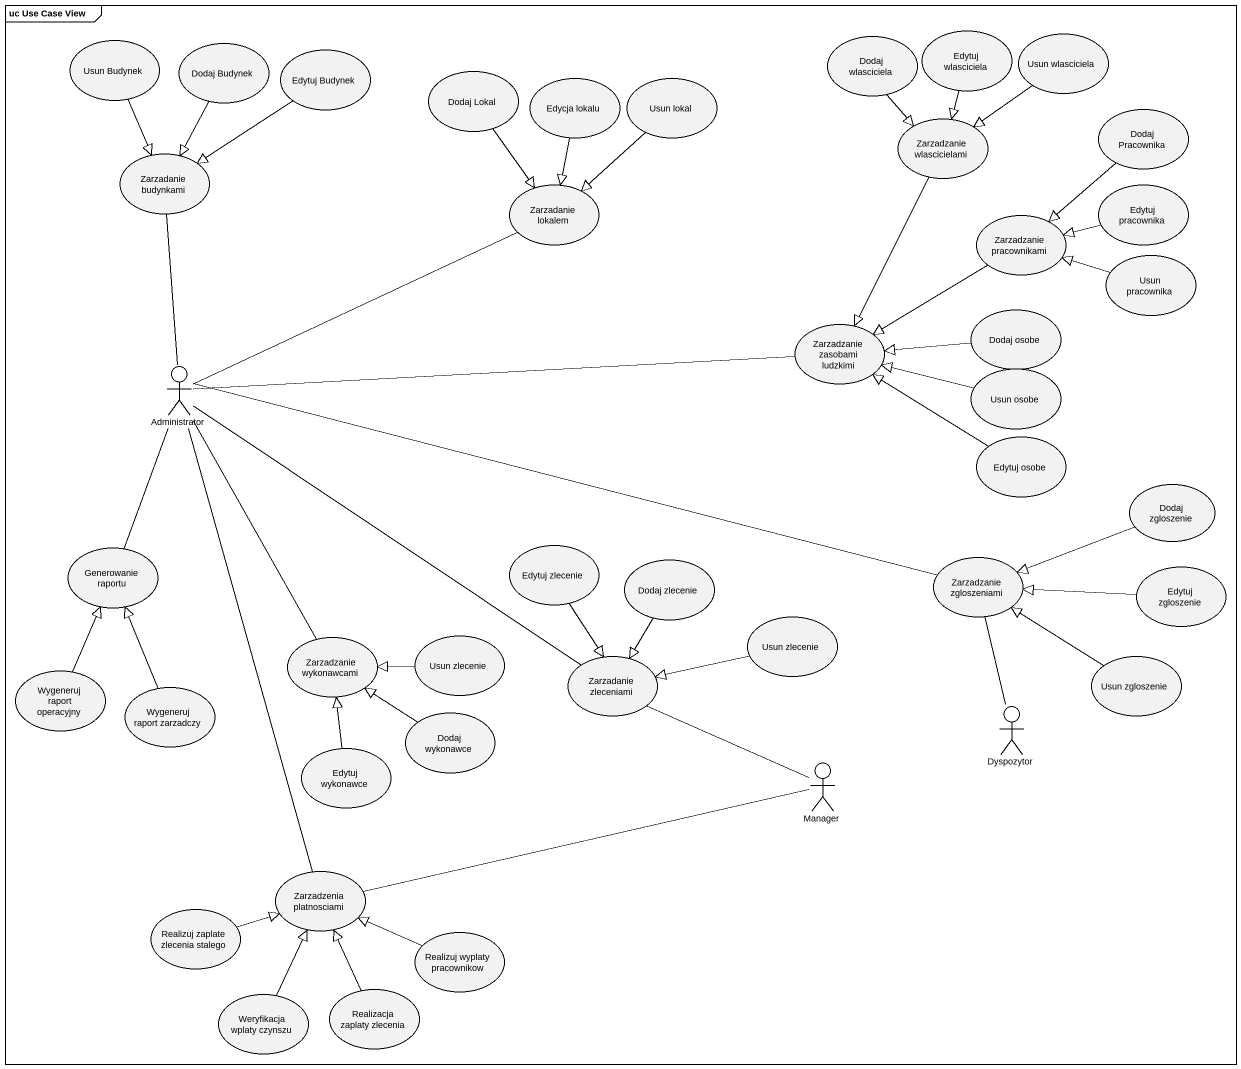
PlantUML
@startuml
mainframe uc Use Case View
usecase "Edytuj wlasciciela" as Edytuj_wlasciciela
usecase "Usun Budynek" as Usun_Budynek
usecase "Dodaj Budynek" as Dodaj_Budynek
usecase "Edytuj Budynek" as Edytuj_Budynek
usecase "Dodaj wlasciciela" as Dodaj_wlasciciela
usecase "Usun wlasciciela" as Usun_wlasciciela
usecase "Dodaj Lokal" as Dodaj_Lokal
usecase "Edycja lokalu" as Edycja_lokalu
usecase "Usun lokal" as Usun_lokal
usecase "Zarzadzanie wlascicielami" as Zarzadzanie_wlascicielami
usecase "Dodaj Pracownika" as Dodaj_Pracownika
usecase "Zarzadanie budynkami" as Zarzadanie_budynkami
usecase "Zarzadanie lokalem" as Zarzadanie_lokalem
usecase "Edytuj pracownika" as Edytuj_pracownika
usecase "Zarzadzanie pracownikami" as Zarzadzanie_pracownikami
usecase "Usun pracownika" as Usun_pracownika
usecase "Zarzadzanie zasobami ludzkimi" as Zarzadzanie_zasobami
usecase "Dodaj osobe" as Dodaj_osobe
actor Administrator
usecase "Usun osobe" as Usun_osobe
usecase "Edytuj osobe" as Edytuj_osobe
usecase "Dodaj zgloszenie" as Dodaj_zgloszenie
usecase "Generowanie raportu" as Generowanie_raportu
usecase "Edytuj zlecenie" as Edytuj_zlecenie
usecase "Dodaj zlecenie" as Dodaj_zlecenie
usecase "Zarzadzanie zgloszeniami" as Zarzadzanie_zgloszeniami
usecase "Edytuj zgloszenie" as Edytuj_zgloszenie
usecase "Zarzadzanie wykonawcami" as Zarzadzanie_wykonawcami
usecase "Usun zlecenie" as Usun_zlecenie
usecase "Usun zlecenie" as Usun_zlecenie_2
usecase "Wygeneruj raport operacyjny" as Wygeneruj_raport_operacyjny
usecase "Wygeneruj raport zarzadczy" as Wygeneruj_raport_zarzadczy
usecase "Zarzadanie zleceniami" as Zarzadanie_zleceniami
usecase "Usun zgloszenie" as Usun_zgloszenie
usecase "Dodaj wykonawce" as Dodaj_wykonawce
actor Dyspozytor
usecase "Edytuj wykonawce" as Edytuj_wykonawce
actor Manager
usecase "Zarzadzenia platnosciami" as Zarzadzenia_platnosciami
usecase "Realizuj zaplate zlecenia stalego" as Realizuj_zaplate_zlecenia
usecase "Realizuj wyplaty pracownikow" as Realizuj_wyplaty_pracownikow
usecase "Weryfikacja wplaty czynszu" as Weryfikacja_wplaty_czynszu
usecase "Realizacja zaplaty zlecenia" as Realizacja_zaplaty_zlecenia
Edytuj_wlasciciela --|> Zarzadzanie_wlascicielami
Usun_Budynek --|> Zarzadanie_budynkami
Dodaj_Budynek --|> Zarzadanie_budynkami
Edytuj_Budynek --|> Zarzadanie_budynkami
Dodaj_wlasciciela --|> Zarzadzanie_wlascicielami
Usun_wlasciciela --|> Zarzadzanie_wlascicielami
Dodaj_Lokal --|> Zarzadanie_lokalem
Edycja_lokalu --|> Zarzadanie_lokalem
Usun_lokal --|> Zarzadanie_lokalem
Zarzadzanie_wlascicielami --|> Zarzadzanie_zasobami
Dodaj_Pracownika --|> Zarzadzanie_pracownikami
Edytuj_pracownika -left-|> Zarzadzanie_pracownikami
Zarzadzanie_pracownikami --|> Zarzadzanie_zasobami
Usun_pracownika -left-|> Zarzadzanie_pracownikami
Zarzadzanie_zasobami -left- Administrator
Dodaj_osobe -left-|> Zarzadzanie_zasobami
Administrator -up- Zarzadanie_budynkami
Administrator -right- Zarzadanie_lokalem
Administrator -- Generowanie_raportu
Administrator -right- Zarzadzanie_zgloszeniami
Administrator -- Zarzadzanie_wykonawcami
Administrator -- Zarzadanie_zleceniami
Administrator -- Zarzadzenia_platnosciami
Usun_osobe -left-|> Zarzadzanie_zasobami
Edytuj_osobe -up-|> Zarzadzanie_zasobami
Dodaj_zgloszenie -left-|> Zarzadzanie_zgloszeniami
Edytuj_zlecenie --|> Zarzadanie_zleceniami
Dodaj_zlecenie --|> Zarzadanie_zleceniami
Edytuj_zgloszenie -left-|> Zarzadzanie_zgloszeniami
Usun_zlecenie -left-|> Zarzadzanie_wykonawcami
Usun_zlecenie_2 -left-|> Zarzadanie_zleceniami
Wygeneruj_raport_operacyjny -up-|> Generowanie_raportu
Wygeneruj_raport_zarzadczy -up-|> Generowanie_raportu
Zarzadanie_zleceniami -right- Manager
Usun_zgloszenie -up-|> Zarzadzanie_zgloszeniami
Dodaj_wykonawce -up-|> Zarzadzanie_wykonawcami
Dyspozytor -up- Zarzadzanie_zgloszeniami
Edytuj_wykonawce -up-|> Zarzadzanie_wykonawcami
Manager -left- Zarzadzenia_platnosciami
Realizuj_zaplate_zlecenia -right-|> Zarzadzenia_platnosciami
Realizuj_wyplaty_pracownikow -left-|> Zarzadzenia_platnosciami
Weryfikacja_wplaty_czynszu -up-|> Zarzadzenia_platnosciami
Realizacja_zaplaty_zlecenia -up-|> Zarzadzenia_platnosciami
@enduml
